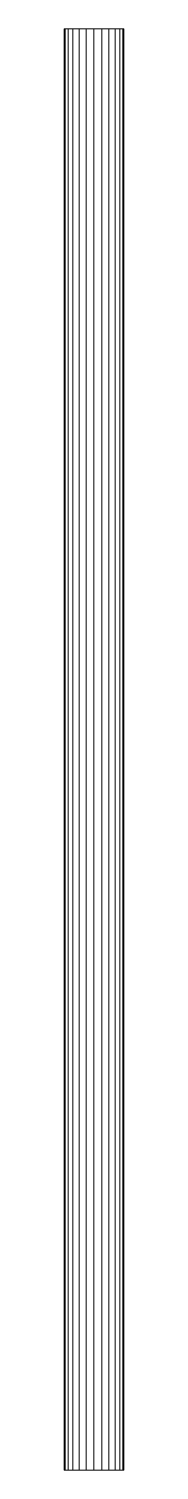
# Model space of a CAD drawing. Header units: inches. Extents: x -3325 to -59, y 5 to 733.
# Drawn here: x -1526.46 to -1524.56, y 387.88 to 433.89 of the extents above; entities that cross this region are included whole.
import ezdxf

# ---------------------------------------------------------------- set-up
doc = ezdxf.new("R2010")
doc.units = ezdxf.units.IN
doc.header["$MEASUREMENT"] = 0
doc.layers.add('P-PIPE', color=10, linetype='Continuous', lineweight=9)

msp = doc.modelspace()

# ---------------------------------------------------------------- linework, layer by layer
at = {"layer": 'P-PIPE', "color": 1}
msp.add_line((-1525.515, 433.891, 1076), (-1525.515, 387.879, 1076), dxfattribs=at)
msp.add_line((-1525.515, 433.891, 1076), (-1525.515, 387.879, 1076), dxfattribs=at)

# ---------------------------------------------------------------- meshes
mesh = msp.add_polyface(dxfattribs=at)
corners = [(-1526.465, 433.891, 1076), (-1526.433, 433.891, 1076.246), (-1526.338, 433.891, 1076.475), (-1526.187, 433.891, 1076.672), (-1525.99, 433.891, 1076.823), (-1525.761, 433.891, 1076.918), (-1525.515, 433.891, 1076.95), (-1525.269, 433.891, 1076.918), (-1525.04, 433.891, 1076.823), (-1524.843, 433.891, 1076.672), (-1524.692, 433.891, 1076.475), (-1524.597, 433.891, 1076.246), (-1524.565, 433.891, 1076), (-1524.597, 433.891, 1075.754), (-1524.692, 433.891, 1075.525), (-1524.843, 433.891, 1075.328), (-1525.04, 433.891, 1075.177), (-1525.269, 433.891, 1075.082), (-1525.515, 433.891, 1075.05), (-1525.761, 433.891, 1075.082), (-1525.99, 433.891, 1075.177), (-1526.187, 433.891, 1075.328), (-1526.338, 433.891, 1075.525), (-1526.433, 433.891, 1075.754)]
mesh.append_faces([[corners[k] for k in face] for face in [(1, 11, 23, 0)]], dxfattribs={"vtx0": -1, "vtx1": -1, "color": 1})
mesh.append_faces([[corners[k] for k in face] for face in [(5, 11, 1, 2), (23, 13, 19, 20)]], dxfattribs={"vtx0": -1, "vtx1": -1, "vtx3": -1, "color": 1})
mesh.append_faces([[corners[k] for k in face] for face in [(11, 7, 8, 10), (17, 13, 14, 16)]], dxfattribs={"vtx0": -1, "vtx2": -1, "color": 1})
mesh.append_faces([[corners[k] for k in face] for face in [(4, 5, 2, 3), (9, 10, 8), (22, 23, 20, 21), (15, 16, 14)]], dxfattribs={"vtx1": -1, "color": 1})
mesh.append_faces([[corners[k] for k in face] for face in [(5, 6, 7, 11), (17, 18, 19, 13), (11, 12, 13, 23)]], dxfattribs={"vtx2": -1, "vtx3": -1, "color": 1})
mesh = msp.add_polyface(dxfattribs=at)
corners = [(-1525.515, 433.891, 1076.95), (-1525.761, 433.891, 1076.918), (-1525.99, 433.891, 1076.823), (-1526.187, 433.891, 1076.672), (-1526.338, 433.891, 1076.475), (-1526.433, 433.891, 1076.246), (-1526.465, 433.891, 1076), (-1526.465, 387.879, 1076), (-1526.433, 387.879, 1076.246), (-1526.338, 387.879, 1076.475), (-1526.187, 387.879, 1076.672), (-1525.99, 387.879, 1076.823), (-1525.761, 387.879, 1076.918), (-1525.515, 387.879, 1076.95)]
mesh.append_faces([[corners[k] for k in face] for face in [(8, 9, 4, 5), (3, 4, 9, 10), (11, 12, 1, 2), (2, 3, 10, 11)]], dxfattribs={"vtx1": -1, "vtx3": -1, "color": 1})
mesh.append_faces([[corners[k] for k in face] for face in [(6, 7, 8, 5)]], dxfattribs={"vtx2": -1, "color": 1})
mesh.append_faces([[corners[k] for k in face] for face in [(12, 13, 0, 1)]], dxfattribs={"vtx3": -1, "color": 1})
mesh = msp.add_polyface(dxfattribs=at)
corners = [(-1526.465, 433.891, 1076), (-1526.433, 433.891, 1075.754), (-1526.338, 433.891, 1075.525), (-1526.187, 433.891, 1075.328), (-1525.99, 433.891, 1075.177), (-1525.761, 433.891, 1075.082), (-1525.515, 433.891, 1075.05), (-1525.515, 387.879, 1075.05), (-1525.761, 387.879, 1075.082), (-1525.99, 387.879, 1075.177), (-1526.187, 387.879, 1075.328), (-1526.338, 387.879, 1075.525), (-1526.433, 387.879, 1075.754), (-1526.465, 387.879, 1076)]
mesh.append_faces([[corners[k] for k in face] for face in [(7, 8, 5, 6)]], dxfattribs={"vtx1": -1, "color": 1})
mesh.append_faces([[corners[k] for k in face] for face in [(8, 9, 4, 5), (3, 4, 9, 10), (11, 12, 1, 2), (2, 3, 10, 11)]], dxfattribs={"vtx1": -1, "vtx3": -1, "color": 1})
mesh.append_faces([[corners[k] for k in face] for face in [(12, 13, 0, 1)]], dxfattribs={"vtx3": -1, "color": 1})
mesh = msp.add_polyface(dxfattribs=at)
corners = [(-1524.565, 433.891, 1076), (-1524.597, 433.891, 1076.246), (-1524.692, 433.891, 1076.475), (-1524.843, 433.891, 1076.672), (-1525.04, 433.891, 1076.823), (-1525.269, 433.891, 1076.918), (-1525.515, 433.891, 1076.95), (-1525.515, 387.879, 1076.95), (-1525.269, 387.879, 1076.918), (-1525.04, 387.879, 1076.823), (-1524.843, 387.879, 1076.672), (-1524.692, 387.879, 1076.475), (-1524.597, 387.879, 1076.246), (-1524.565, 387.879, 1076)]
mesh.append_faces([[corners[k] for k in face] for face in [(7, 8, 5, 6)]], dxfattribs={"vtx1": -1, "color": 1})
mesh.append_faces([[corners[k] for k in face] for face in [(8, 9, 4, 5), (3, 4, 9, 10), (11, 12, 1, 2), (2, 3, 10, 11)]], dxfattribs={"vtx1": -1, "vtx3": -1, "color": 1})
mesh.append_faces([[corners[k] for k in face] for face in [(12, 13, 0, 1)]], dxfattribs={"vtx3": -1, "color": 1})
mesh = msp.add_polyface(dxfattribs=at)
corners = [(-1525.515, 433.891, 1075.05), (-1525.269, 433.891, 1075.082), (-1525.04, 433.891, 1075.177), (-1524.843, 433.891, 1075.328), (-1524.692, 433.891, 1075.525), (-1524.597, 433.891, 1075.754), (-1524.565, 433.891, 1076), (-1524.565, 387.879, 1076), (-1524.597, 387.879, 1075.754), (-1524.692, 387.879, 1075.525), (-1524.843, 387.879, 1075.328), (-1525.04, 387.879, 1075.177), (-1525.269, 387.879, 1075.082), (-1525.515, 387.879, 1075.05)]
mesh.append_faces([[corners[k] for k in face] for face in [(7, 8, 5, 6)]], dxfattribs={"vtx1": -1, "color": 1})
mesh.append_faces([[corners[k] for k in face] for face in [(8, 9, 4, 5), (3, 4, 9, 10), (11, 12, 1, 2), (2, 3, 10, 11)]], dxfattribs={"vtx1": -1, "vtx3": -1, "color": 1})
mesh.append_faces([[corners[k] for k in face] for face in [(12, 13, 0, 1)]], dxfattribs={"vtx3": -1, "color": 1})
mesh = msp.add_polyface(dxfattribs=at)
corners = [(-1526.465, 387.879, 1076), (-1526.433, 387.879, 1075.754), (-1526.338, 387.879, 1075.525), (-1526.187, 387.879, 1075.328), (-1525.99, 387.879, 1075.177), (-1525.761, 387.879, 1075.082), (-1525.515, 387.879, 1075.05), (-1525.269, 387.879, 1075.082), (-1525.04, 387.879, 1075.177), (-1524.843, 387.879, 1075.328), (-1524.692, 387.879, 1075.525), (-1524.597, 387.879, 1075.754), (-1524.565, 387.879, 1076), (-1524.597, 387.879, 1076.246), (-1524.692, 387.879, 1076.475), (-1524.843, 387.879, 1076.672), (-1525.04, 387.879, 1076.823), (-1525.269, 387.879, 1076.918), (-1525.515, 387.879, 1076.95), (-1525.761, 387.879, 1076.918), (-1525.99, 387.879, 1076.823), (-1526.187, 387.879, 1076.672), (-1526.338, 387.879, 1076.475), (-1526.433, 387.879, 1076.246)]
mesh.append_faces([[corners[k] for k in face] for face in [(22, 19, 20, 21), (4, 1, 2, 3)]], dxfattribs={"vtx0": -1, "color": 1})
mesh.append_faces([[corners[k] for k in face] for face in [(1, 13, 23, 0), (17, 13, 16), (11, 7, 10)]], dxfattribs={"vtx0": -1, "vtx1": -1, "color": 1})
mesh.append_faces([[corners[k] for k in face] for face in [(23, 13, 19, 22), (5, 11, 1, 4)]], dxfattribs={"vtx0": -1, "vtx1": -1, "vtx2": -1, "color": 1})
mesh.append_faces([[corners[k] for k in face] for face in [(14, 15, 16, 13), (8, 9, 10, 7)]], dxfattribs={"vtx2": -1, "color": 1})
mesh.append_faces([[corners[k] for k in face] for face in [(17, 18, 19, 13), (5, 6, 7, 11), (11, 12, 13, 1)]], dxfattribs={"vtx2": -1, "vtx3": -1, "color": 1})

doc.saveas('drawing.dxf')
